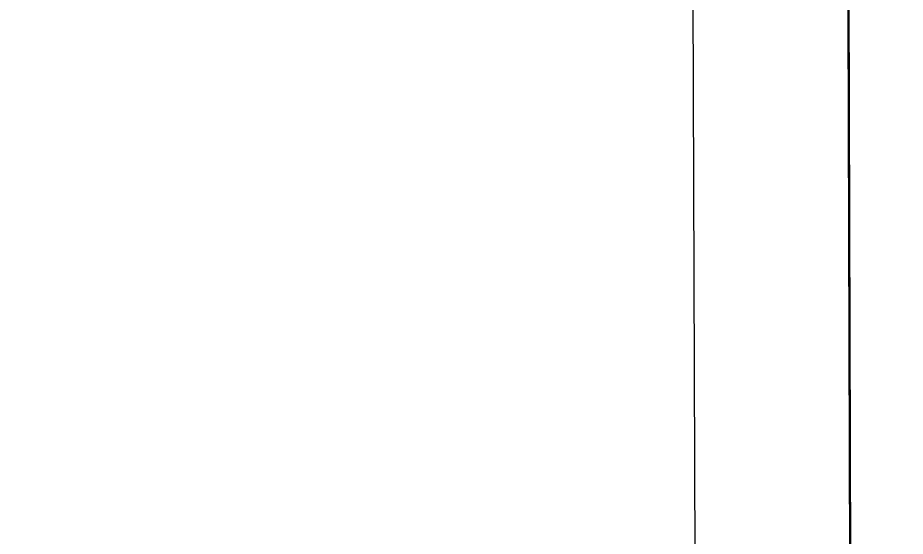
# Model space of a CAD drawing. Header units: millimetres. Extents: x 29397 to 29927, y 26123 to 26652.
# Drawn here: x 29533.005 to 29536.999, y 26368.476 to 26370.812 of the extents above; entities that cross this region are included whole.
import ezdxf

# ---------------------------------------------------------------- set-up
doc = ezdxf.new("R2010")
doc.units = ezdxf.units.MM
doc.header["$LTSCALE"] = 0.3
for name, color, linetype in [('_IndivSubPlot', 180, 'Continuous'), ('_IndivSubPlot_DIMENSION', 7, 'Continuous'), ('_InternalRoad', 3, 'Continuous'), ('_MortgageArea', 147, 'Continuous')]:
    doc.layers.add(name, color=color, linetype=linetype)
doc.layers.get('0').off()
doc.styles.add('PreDCRFont', font='ARIALN.TTF')
doc.dimstyles.new('PDCR-PLOT-INT', dxfattribs={"dimtxt": 0.3, "dimasz": 0.25, "dimexe": 0.25, "dimexo": 0.25, "dimgap": 0.25, "dimtad": 0, "dimzin": 0, "dimdsep": 46, "dimtxsty": 'PreDCRFont', "dimblk": 'OBLIQUE', "dimcen": 0.5, "dimdle": 0.1, "dimadec": 0, "dimazin": 0, "dimtfac": 1, "dimtix": 1, "dimtofl": 0, "dimtmove": 1, "dimatfit": 1, "dimfxl": 1, "dimtolj": 1, "dimtzin": 0, "dimlwd": 15, "dimarcsym": 0})

# ---------------------------------------------------------------- blocks, each defined once
blk = doc.blocks.new('_Oblique')
at = {"color": 0, "linetype": 'ByBlock', "lineweight": -2}
blk.add_line((-0.5, -0.5), (0.5, 0.5), dxfattribs=at)
blk = doc.blocks.new('*D239')
at = {"layer": '_IndivSubPlot_DIMENSION', "color": 0, "lineweight": 15, "transparency": 16777216}
for p, q in [((29536.0406, 26371.9036), (29536.0626, 26364.6215)), ((29536.0886, 26356.0326), (29536.0666, 26363.3146))]:
    blk.add_line(p, q, dxfattribs=at)
at = {"layer": '_IndivSubPlot_DIMENSION', "color": 0, "lineweight": 15, "transparency": 16777216, "xscale": 0.25, "yscale": 0.25, "zscale": 0.25}
for p, rotation in [((29536.0409, 26371.8036), 90.17353337462818), ((29536.0883, 26356.1326), 270.1735333746282)]:
    blk.add_blockref('_Oblique', p, dxfattribs=dict(at, rotation=rotation))
at = {"layer": '_IndivSubPlot_DIMENSION', "color": 0, "lineweight": 15, "transparency": 16777216, "insert": (29536.0646, 26363.9681), "char_height": 0.3, "attachment_point": 5, "rotation": 270.1735, "style": 'PreDCRFont'}
blk.add_mtext('\\A1;15.67', dxfattribs=at)

msp = doc.modelspace()

# ---------------------------------------------------------------- linework, layer by layer
at = {"layer": '_IndivSubPlot'}
msp.add_lwpolyline([(29536.7883, 26356.1347), (29536.7409, 26371.8057)], dxfattribs=at)
at = {"layer": '_InternalRoad'}
msp.add_lwpolyline([(29548.7258, 26376.782), (29545.9219, 26376.782), (29536.7318, 26374.8057), (29536.9765, 26294.0098), (29538.1286, 26293.9122), (29548.9767, 26293.9451)], close=True, dxfattribs=at)
at = {"layer": '_MortgageArea'}
msp.add_lwpolyline([(29536.7409, 26371.8057, 0.183335), (29530.8659, 26373.5443), (29513.6564, 26369.8434, 0.141131), (29507.7996, 26365.582), (29507.8284, 26356.047), (29536.7883, 26356.1347)], format="xyb", close=True, dxfattribs=at)

# ---------------------------------------------------------------- dimensions: what is measured, and where the dimension line sits
at = {"layer": '_IndivSubPlot_DIMENSION', "lineweight": 15}
dim = msp.add_aligned_dim(p1=(29536.0883, 26356.1326), p2=(29536.0409, 26371.8036), distance=0, text='15.67', dimstyle='PDCR-PLOT-INT', dxfattribs=at)
dim.commit()
dim.dimension.update_dxf_attribs({"geometry": '*D239', "text_midpoint": (29536.0646, 26363.9681)})

doc.saveas('drawing.dxf')
